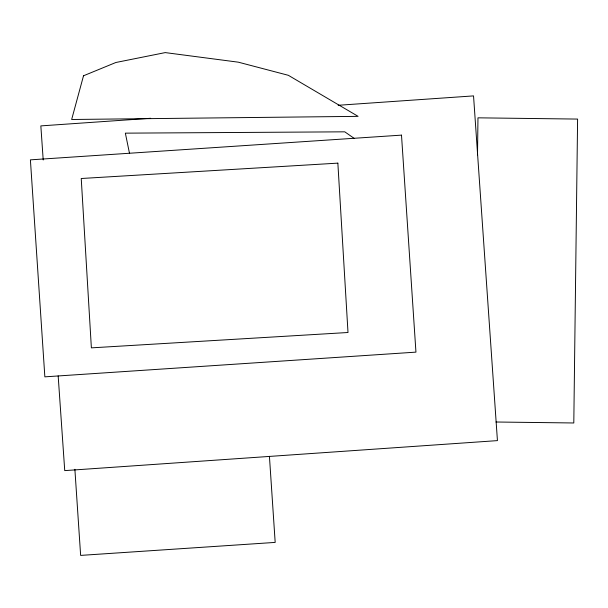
<?xml version="1.0" encoding="UTF-8"?>
<svg xmlns="http://www.w3.org/2000/svg" width="608" height="608" viewBox="0 0 608 608"><rect width="100%" height="100%" fill="white"/><g stroke="black" fill="none" stroke-linecap="round" stroke-linejoin="round"><path stroke-width="0.91" d="M477.508 154.865L477.972 117.83L577.6 119.077L573.8 422.978L495.999 422.005M150.67 118.279L40.842 125.894L43.206 159.988M338.147 105.283L473.541 95.897L497.435 440.618L64.737 470.615L58.17 375.911M354.038 138.29L344.782 131.83L125.354 133.152L129.474 153.239M269.428 456.304L275.181 542.404L80.636 555.4L74.883 469.3M83.516 75.78L71.66 119.487L358.104 116.356L288.344 75.308L238.321 62.176L165.239 52.6L115.862 62.495L83.516 75.78M401.5 135.128L30.4 159.851L44.855 376.846L415.948 352.131L401.5 135.128M337.858 163.134L81.236 178.501L91.375 347.86L348.004 332.5L337.858 163.134"/></g></svg>
